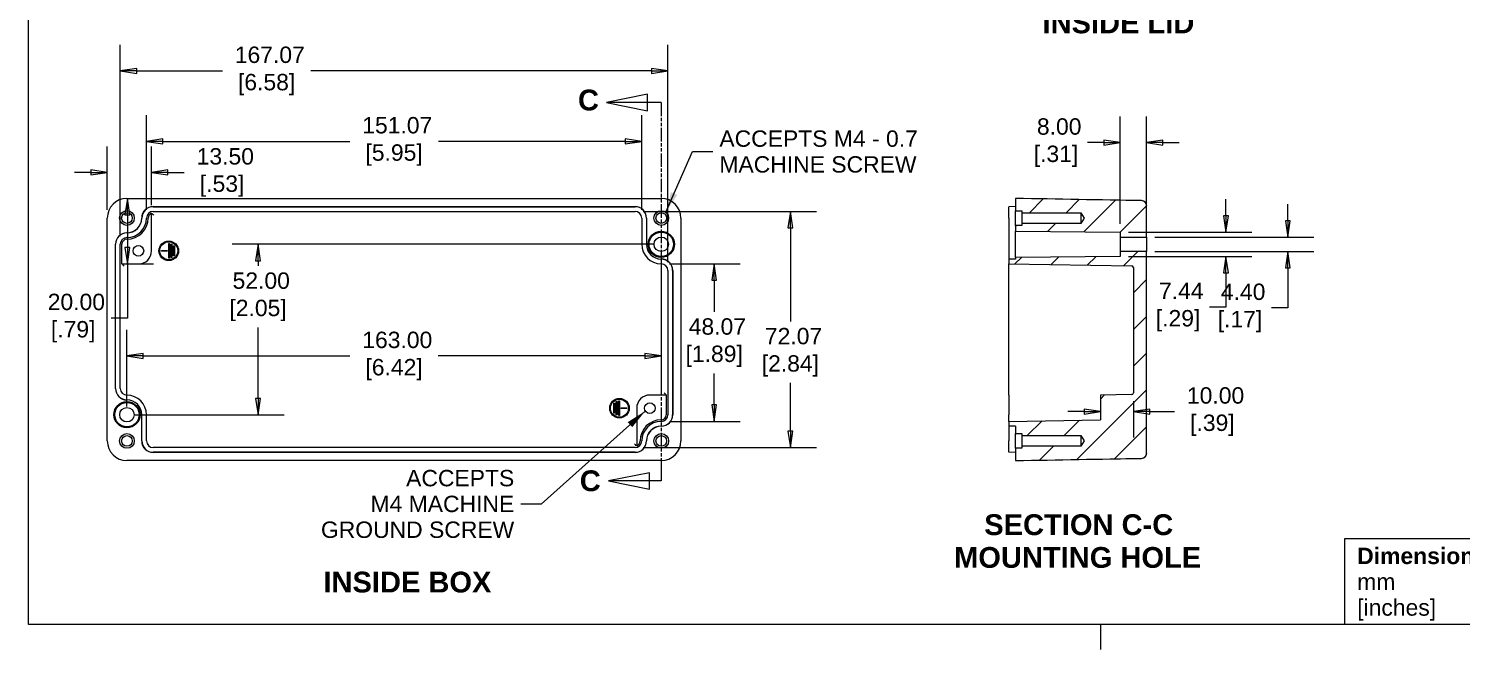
# Model space of a CAD drawing. Header units: millimetres. Extents: x 11 to 684, y 15 to 525.
# Drawn here: x 22.2 to 459.3, y 14.7 to 204.1 of the extents above; entities that cross this region are included whole.
import ezdxf

# ---------------------------------------------------------------- set-up
doc = ezdxf.new("R2010")
doc.units = ezdxf.units.MM
doc.header["$LTSCALE"] = 2.5
doc.linetypes.add('DOUBLE_DASH_CHAIN', pattern=[1.2403, 0.6614, -0.0827, 0.1654, -0.0827, 0.1654, -0.0827])
for name, color, linetype, lineweight in [('Dimension (ANSI)', 7, 'Continuous', 9), ('Hatch (ANSI)', 7, 'Continuous', 9), ('Section Line (ANSI)', 7, 'DOUBLE_DASH_CHAIN', 9), ('Sketch Geometry (ANSI)', 7, 'Continuous', 9), ('Symbol (ANSI)', 7, 'Continuous', 9), ('Visible (ANSI)', 7, 'Continuous', 9)]:
    doc.layers.add(name, color=color, linetype=linetype, lineweight=lineweight)
doc.styles.add('Label Text (ANSI)', font='arialbd.ttf')
doc.styles.add('Note Text (ANSI)', font='arial.ttf')
doc.styles.add('Text Style20', font='arial.ttf')
doc.dimstyles.new('Default - mm (ANSI)', dxfattribs={"dimscale": 2.5, "dimtxt": 2, "dimasz": 2, "dimexe": 3.175, "dimexo": 1, "dimgap": 0.8, "dimtad": 0, "dimtih": 1, "dimtoh": 1, "dimrnd": 1e-08, "dimzin": 4, "dimdsep": 46, "dimtxsty": 'Note Text (ANSI)', "dimblk": 'Filled-1', "dimcen": 0.09, "dimdle": 10, "dimclrd": 256, "dimclre": 256, "dimclrt": 256, "dimadec": 1, "dimazin": 0, "dimtfac": 1.524, "dimtofl": 0, "dimtmove": 0, "dimatfit": 3, "dimfxl": 0, "dimtolj": 1, "dimtzin": 0, "dimlwd": -1, "dimlwe": -1, "dimarcsym": 0})
doc.dimstyles.new('Default - mm (ANSI)$7', dxfattribs={"dimscale": 2.5, "dimtxt": 2, "dimasz": 2.5, "dimexe": 3.175, "dimexo": 1, "dimgap": 0.8, "dimtad": 0, "dimtih": 1, "dimtoh": 1, "dimrnd": 1e-08, "dimzin": 4, "dimdsep": 46, "dimtxsty": 'Note Text (ANSI)', "dimblk": 'Filled-1', "dimcen": 0.09, "dimdle": 10, "dimclrd": 256, "dimclre": 256, "dimclrt": 256, "dimadec": 1, "dimazin": 0, "dimtfac": 1.524, "dimtofl": 0, "dimtmove": 0, "dimatfit": 3, "dimfxl": 0, "dimtolj": 1, "dimtzin": 0, "dimlwd": -1, "dimlwe": -1, "dimarcsym": 0})

# ---------------------------------------------------------------- blocks, each defined once
blk = doc.blocks.new('Title Blocks HAMMOND')
at = {"layer": 'Sketch Geometry (ANSI)'}
for p, q in [((274.4, 31.5), (194.4, 31.5)), ((194.4, 31.5), (194.4, 5)), ((274.4, 5), (274.4, 31.5)), ((173.4, 5), (173.4, 15.5)), ((173.4, 15.5), (194.4, 15.5)), ((194.4, 15.5), (194.4, 5)), ((194.4, 5), (173.4, 5)), ((194.4, 5), (274.4, 5))]:
    blk.add_line(p, q, dxfattribs=at)
at = {"layer": 'Symbol (ANSI)', "insert": (267.22, 20.45), "char_height": 2, "attachment_point": 1, "style": 'Note Text (ANSI)'}
blk.add_mtext('\\fCalibri|b1|i0;\\H2.0000;®\\fCalibri|b1|i0;\\H21.7410;\\P', dxfattribs=at)
at = {"layer": 'Symbol (ANSI)', "insert": (174.9, 9.94), "char_height": 2, "width": 30.7233, "attachment_point": 4, "line_spacing_factor": 0.944221, "style": 'Note Text (ANSI)'}
blk.add_mtext('\\fArial|b1|i0;\\H2.0000;Dimensions:\\fArial|b0|i0;\\H2.0000;\\Pmm\\P[inches]', dxfattribs=at)
at = {"layer": 'Symbol (ANSI)', "insert": (226.6, 6.69), "char_height": 2, "width": 32.2927, "attachment_point": 4, "style": 'Note Text (ANSI)'}
blk.add_mtext('\\fArial|b1|i0;\\H2.0000;www.hammondmfg.com', dxfattribs=at)
at = {"layer": 'Symbol (ANSI)', "style": 'Text Style20'}
blk.add_attdef('<TITLE>_001', (226.48, 10.86), '', height=5, dxfattribs=at)
blk = doc.blocks.new('Borders Default Border')
at = {"layer": 'Sketch Geometry (ANSI)'}
blk.add_line((139.7, 8.89), (139.7, 5.87), dxfattribs=at)
at = {"layer": 'Sketch Geometry (ANSI)', "flags": 128}
blk.add_lwpolyline([(8.89, 8.89), (8.89, 207.01), (270.51, 207.01), (270.51, 8.89), (8.89, 8.89)], dxfattribs=at)
blk = doc.blocks.new('2dTransSection2')
at = {"layer": 'Section Line (ANSI)', "linetype": 'Continuous'}
for p, q in [((84.4, 73.61), (79.4, 72.61)), ((84.4, 71.61), (84.4, 73.61)), ((84.4, 72.61), (79.4, 72.61)), ((79.4, 72.61), (84.4, 71.61)), ((86.08, 72.61), (84.4, 72.61)), ((86.08, 72.61), (86.08, 71.19)), ((84.63, 27.42), (79.63, 26.42)), ((84.63, 26.42), (79.63, 26.42)), ((79.63, 26.42), (84.63, 25.42)), ((84.63, 25.42), (84.63, 27.42)), ((86.08, 26.42), (84.63, 26.42)), ((86.08, 27.84), (86.08, 26.42))]:
    blk.add_line(p, q, dxfattribs=at)
at = {"layer": 'Section Line (ANSI)', "linetype": 'DOUBLE_DASH_CHAIN'}
blk.add_line((86.08, 72.61), (86.08, 26.42), dxfattribs=at)
at = {"layer": 'Section Line (ANSI)', "linetype": 'Continuous', "flags": 128}
for points in [[(84.4, 73.61), (79.4, 72.61), (84.4, 71.61), (84.4, 73.61)], [(84.63, 27.42), (79.63, 26.42), (84.63, 25.42), (84.63, 27.42)]]:
    blk.add_lwpolyline(points, dxfattribs=at)
at = {"layer": 'Section Line (ANSI)'}
for points in [[(84.4, 73.61), (79.4, 72.61), (84.4, 71.61), (84.4, 73.61)], [(84.63, 27.42), (79.63, 26.42), (84.63, 25.42), (84.63, 27.42)]]:
    blk.add_solid(points, dxfattribs=at)
at = {"layer": 'Section Line (ANSI)', "char_height": 2.54, "attachment_point": 7, "line_spacing_factor": 0.25, "style": 'Label Text (ANSI)'}
for insert in [(75.92, 71.61), (76.14, 25.14)]:
    blk.add_mtext('C', dxfattribs=dict(at, insert=insert))
blk = doc.blocks.new('Filled-1')
at = {"color": 0}
for p, q in [((0, 0), (-1, 0.15)), ((-1, 0.15), (-1, -0.15)), ((-1, 0), (0, 0)), ((-1, -0.15), (0, 0))]:
    blk.add_line(p, q, dxfattribs=at)
at = {"color": 0, "flags": 128}
blk.add_lwpolyline([(-1, -0.15), (0, 0), (-1, 0.15), (-1, -0.15)], dxfattribs=at)
at = {"color": 0}
blk.add_solid([(-1, -0.15), (0, 0), (-1, 0.15), (-1, -0.15)], dxfattribs=at)
blk = doc.blocks.new('*D25')
at = {"layer": 'Defpoints', "color": 0, "transparency": 16777216}
for p in [(355.24, 141.99), (355.24, 134.55), (387.48, 134.55)]:
    blk.add_point(p, dxfattribs=at)
at = {"layer": 'Dimension (ANSI)', "transparency": 16777216}
for p, q in [((387.48, 146.99), (387.48, 151.99)), ((357.74, 141.99), (395.42, 141.99)), ((357.74, 134.55), (395.42, 134.55)), ((387.48, 129.55), (387.48, 119.13)), ((387.48, 119.13), (382.48, 119.13))]:
    blk.add_line(p, q, dxfattribs=at)
at = {"layer": 'Dimension (ANSI)', "transparency": 16777216, "xscale": 5, "yscale": 5, "zscale": 5}
for p, rotation in [((387.48, 141.99), 270), ((387.48, 134.55), 90)]:
    blk.add_blockref('Filled-1', p, dxfattribs=dict(at, rotation=rotation))
at = {"layer": 'Dimension (ANSI)', "transparency": 16777216, "insert": (372.88, 119.13), "char_height": 5, "attachment_point": 5, "style": 'Note Text (ANSI)'}
blk.add_mtext('\\A1; 7.44\\P[.29]', dxfattribs=at)
blk = doc.blocks.new('*D26')
at = {"layer": 'Defpoints', "color": 0, "transparency": 16777216}
for p in [(363.24, 140.47), (363.24, 136.07), (406.36, 136.07)]:
    blk.add_point(p, dxfattribs=at)
at = {"layer": 'Dimension (ANSI)', "transparency": 16777216}
for p, q in [((406.36, 145.47), (406.36, 150.47)), ((365.74, 140.47), (414.3, 140.47)), ((365.74, 136.07), (414.3, 136.07)), ((406.36, 131.07), (406.36, 118.86)), ((406.36, 118.86), (401.36, 118.86))]:
    blk.add_line(p, q, dxfattribs=at)
at = {"layer": 'Dimension (ANSI)', "transparency": 16777216, "xscale": 5, "yscale": 5, "zscale": 5}
for p, rotation in [((406.36, 140.47), 270), ((406.36, 136.07), 90)]:
    blk.add_blockref('Filled-1', p, dxfattribs=dict(at, rotation=rotation))
at = {"layer": 'Dimension (ANSI)', "transparency": 16777216, "insert": (391.76, 118.86), "char_height": 5, "attachment_point": 5, "style": 'Note Text (ANSI)'}
blk.add_mtext('\\A1; 4.40\\P[.17]', dxfattribs=at)
blk = doc.blocks.new('*D27')
at = {"layer": 'Defpoints', "color": 0, "transparency": 16777216}
for p in [(355.24, 169.29), (355.24, 141.99), (363.24, 140.47)]:
    blk.add_point(p, dxfattribs=at)
at = {"layer": 'Dimension (ANSI)', "transparency": 16777216}
for p, q in [((355.24, 144.49), (355.24, 177.22)), ((363.24, 142.97), (363.24, 177.22)), ((350.24, 169.29), (345.24, 169.29)), ((368.24, 169.29), (373.24, 169.29))]:
    blk.add_line(p, q, dxfattribs=at)
at = {"layer": 'Dimension (ANSI)', "transparency": 16777216, "xscale": 5, "yscale": 5, "zscale": 5}
blk.add_blockref('Filled-1', (355.24, 169.29), dxfattribs=at)
at = {"layer": 'Dimension (ANSI)', "transparency": 16777216, "xscale": 5, "yscale": 5, "zscale": 5, "rotation": 180}
blk.add_blockref('Filled-1', (363.24, 169.29), dxfattribs=at)
at = {"layer": 'Dimension (ANSI)', "transparency": 16777216, "insert": (335.64, 169.29), "char_height": 5, "attachment_point": 5, "style": 'Note Text (ANSI)'}
blk.add_mtext('\\A1; 8.00\\P[.31]', dxfattribs=at)
blk = doc.blocks.new('*D28')
at = {"layer": 'Defpoints', "color": 0, "transparency": 16777216}
for p in [(217.25, 191.17), (50.18, 138.27), (217.25, 130.27)]:
    blk.add_point(p, dxfattribs=at)
at = {"layer": 'Dimension (ANSI)', "transparency": 16777216}
for p, q in [((50.18, 140.77), (50.18, 199.1)), ((217.25, 132.77), (217.25, 199.1)), ((55.18, 191.17), (81.32, 191.17)), ((212.25, 191.17), (108.31, 191.17))]:
    blk.add_line(p, q, dxfattribs=at)
at = {"layer": 'Dimension (ANSI)', "transparency": 16777216, "xscale": 5, "yscale": 5, "zscale": 5, "rotation": 180}
blk.add_blockref('Filled-1', (50.18, 191.17), dxfattribs=at)
at = {"layer": 'Dimension (ANSI)', "transparency": 16777216, "xscale": 5, "yscale": 5, "zscale": 5}
blk.add_blockref('Filled-1', (217.25, 191.17), dxfattribs=at)
at = {"layer": 'Dimension (ANSI)', "transparency": 16777216, "insert": (94.82, 191.17), "char_height": 5, "attachment_point": 5, "style": 'Note Text (ANSI)'}
blk.add_mtext('\\A1; 167.07\\P[6.58]', dxfattribs=at)
blk = doc.blocks.new('*D29')
at = {"layer": 'Defpoints', "color": 0, "transparency": 16777216}
for p in [(209.25, 169.68), (58.18, 146.27), (209.25, 146.27)]:
    blk.add_point(p, dxfattribs=at)
at = {"layer": 'Dimension (ANSI)', "transparency": 16777216}
for p, q in [((58.18, 148.77), (58.18, 177.62)), ((209.25, 148.77), (209.25, 177.62)), ((63.18, 169.68), (120.22, 169.68)), ((204.25, 169.68), (147.21, 169.68))]:
    blk.add_line(p, q, dxfattribs=at)
at = {"layer": 'Dimension (ANSI)', "transparency": 16777216, "xscale": 5, "yscale": 5, "zscale": 5, "rotation": 180}
blk.add_blockref('Filled-1', (58.18, 169.68), dxfattribs=at)
at = {"layer": 'Dimension (ANSI)', "transparency": 16777216, "xscale": 5, "yscale": 5, "zscale": 5}
blk.add_blockref('Filled-1', (209.25, 169.68), dxfattribs=at)
at = {"layer": 'Dimension (ANSI)', "transparency": 16777216, "insert": (133.71, 169.68), "char_height": 5, "attachment_point": 5, "style": 'Note Text (ANSI)'}
blk.add_mtext('\\A1; 151.07\\P[5.95]', dxfattribs=at)
blk = doc.blocks.new('*D30')
at = {"layer": 'Defpoints', "color": 0, "transparency": 16777216}
for p in [(207.21, 148.31), (207.21, 76.24), (254.6, 76.24)]:
    blk.add_point(p, dxfattribs=at)
at = {"layer": 'Dimension (ANSI)', "transparency": 16777216}
for p, q in [((209.71, 148.31), (262.54, 148.31)), ((254.6, 143.31), (254.6, 114.72)), ((254.6, 81.24), (254.6, 95.96)), ((209.71, 76.24), (262.54, 76.24))]:
    blk.add_line(p, q, dxfattribs=at)
at = {"layer": 'Dimension (ANSI)', "transparency": 16777216, "xscale": 5, "yscale": 5, "zscale": 5}
for p, rotation in [((254.6, 148.31), 90), ((254.6, 76.24), 270)]:
    blk.add_blockref('Filled-1', p, dxfattribs=dict(at, rotation=rotation))
at = {"layer": 'Dimension (ANSI)', "transparency": 16777216, "insert": (254.6, 105.34), "char_height": 5, "attachment_point": 5, "style": 'Note Text (ANSI)'}
blk.add_mtext('\\A1; 72.07\\P[2.84]', dxfattribs=at)
blk = doc.blocks.new('*D31')
at = {"layer": 'Defpoints', "color": 0, "transparency": 16777216}
for p in [(215.21, 132.31), (215.21, 84.24), (231.36, 84.24)]:
    blk.add_point(p, dxfattribs=at)
at = {"layer": 'Dimension (ANSI)', "transparency": 16777216}
for p, q in [((217.71, 132.31), (239.3, 132.31)), ((231.36, 127.31), (231.36, 117.66)), ((231.36, 89.24), (231.36, 98.89)), ((217.71, 84.24), (239.3, 84.24))]:
    blk.add_line(p, q, dxfattribs=at)
at = {"layer": 'Dimension (ANSI)', "transparency": 16777216, "xscale": 5, "yscale": 5, "zscale": 5}
for p, rotation in [((231.36, 132.31), 90), ((231.36, 84.24), 270)]:
    blk.add_blockref('Filled-1', p, dxfattribs=dict(at, rotation=rotation))
at = {"layer": 'Dimension (ANSI)', "transparency": 16777216, "insert": (231.36, 108.27), "char_height": 5, "attachment_point": 5, "style": 'Note Text (ANSI)'}
blk.add_mtext('\\A1; 48.07\\P[1.89]', dxfattribs=at)
blk = doc.blocks.new('*D32')
at = {"layer": 'Defpoints', "color": 0, "transparency": 16777216}
for p in [(215.21, 138.27), (52.21, 104.19), (52.21, 86.27)]:
    blk.add_point(p, dxfattribs=at)
at = {"layer": 'Dimension (ANSI)', "transparency": 16777216}
for p, q in [((215.21, 135.77), (215.21, 96.25)), ((52.21, 88.77), (52.21, 112.13)), ((57.21, 104.19), (120.23, 104.19)), ((210.21, 104.19), (147.2, 104.19))]:
    blk.add_line(p, q, dxfattribs=at)
at = {"layer": 'Dimension (ANSI)', "transparency": 16777216, "xscale": 5, "yscale": 5, "zscale": 5, "rotation": 180}
blk.add_blockref('Filled-1', (52.21, 104.19), dxfattribs=at)
at = {"layer": 'Dimension (ANSI)', "transparency": 16777216, "xscale": 5, "yscale": 5, "zscale": 5}
blk.add_blockref('Filled-1', (215.21, 104.19), dxfattribs=at)
at = {"layer": 'Dimension (ANSI)', "transparency": 16777216, "insert": (133.71, 104.19), "char_height": 5, "attachment_point": 5, "style": 'Note Text (ANSI)'}
blk.add_mtext('\\A1; 163.00\\P[6.42]', dxfattribs=at)
blk = doc.blocks.new('*D33')
at = {"layer": 'Defpoints', "color": 0, "transparency": 16777216}
for p in [(92.21, 138.27), (215.21, 138.27), (52.21, 86.27)]:
    blk.add_point(p, dxfattribs=at)
at = {"layer": 'Dimension (ANSI)', "transparency": 16777216}
for p, q in [((212.71, 138.27), (84.27, 138.27)), ((92.21, 133.27), (92.21, 131.65)), ((92.21, 91.27), (92.21, 112.89)), ((54.71, 86.27), (100.15, 86.27))]:
    blk.add_line(p, q, dxfattribs=at)
at = {"layer": 'Dimension (ANSI)', "transparency": 16777216, "xscale": 5, "yscale": 5, "zscale": 5}
for p, rotation in [((92.21, 138.27), 90), ((92.21, 86.27), 270)]:
    blk.add_blockref('Filled-1', p, dxfattribs=dict(at, rotation=rotation))
at = {"layer": 'Dimension (ANSI)', "transparency": 16777216, "insert": (92.21, 122.27), "char_height": 5, "attachment_point": 5, "style": 'Note Text (ANSI)'}
blk.add_mtext('\\A1; 52.00\\P[2.05]', dxfattribs=at)
blk = doc.blocks.new('*D38')
at = {"layer": 'Defpoints', "color": 0, "transparency": 16777216}
for p in [(52.21, 152.27), (52.35, 152.27), (50.67, 132.27)]:
    blk.add_point(p, dxfattribs=at)
at = {"layer": 'Dimension (ANSI)', "transparency": 16777216}
for p, q in [((54.71, 152.27), (60.29, 152.27)), ((52.35, 147.27), (52.35, 137.27)), ((52.35, 132.27), (52.35, 115.77)), ((53.17, 132.27), (60.29, 132.27)), ((52.35, 115.77), (47.35, 115.77))]:
    blk.add_line(p, q, dxfattribs=at)
at = {"layer": 'Dimension (ANSI)', "transparency": 16777216, "xscale": 5, "yscale": 5, "zscale": 5}
for p, rotation in [((52.35, 152.27), 90), ((52.35, 132.27), 270)]:
    blk.add_blockref('Filled-1', p, dxfattribs=dict(at, rotation=rotation))
at = {"layer": 'Dimension (ANSI)', "transparency": 16777216, "insert": (35.81, 115.77), "char_height": 5, "attachment_point": 5, "style": 'Note Text (ANSI)'}
blk.add_mtext('\\A1; 20.00\\P[.79]', dxfattribs=at)
blk = doc.blocks.new('*D39')
at = {"layer": 'Defpoints', "color": 0, "transparency": 16777216}
for p in [(59.71, 160.19), (46.21, 146.27), (59.71, 147.74)]:
    blk.add_point(p, dxfattribs=at)
at = {"layer": 'Dimension (ANSI)', "transparency": 16777216}
for p, q in [((46.21, 148.77), (46.21, 168.13)), ((59.71, 150.24), (59.71, 168.13)), ((41.21, 160.19), (36.21, 160.19)), ((64.71, 160.19), (69.71, 160.19))]:
    blk.add_line(p, q, dxfattribs=at)
at = {"layer": 'Dimension (ANSI)', "transparency": 16777216, "xscale": 5, "yscale": 5, "zscale": 5}
blk.add_blockref('Filled-1', (46.21, 160.19), dxfattribs=at)
at = {"layer": 'Dimension (ANSI)', "transparency": 16777216, "xscale": 5, "yscale": 5, "zscale": 5, "rotation": 180}
blk.add_blockref('Filled-1', (59.71, 160.19), dxfattribs=at)
at = {"layer": 'Dimension (ANSI)', "transparency": 16777216, "insert": (81.25, 160.19), "char_height": 5, "attachment_point": 5, "style": 'Note Text (ANSI)'}
blk.add_mtext('\\A1; 13.50\\P[.53]', dxfattribs=at)
blk = doc.blocks.new('*D40')
at = {"layer": 'Defpoints', "color": 0, "transparency": 16777216}
for p in [(359.24, 92.94), (349.24, 87.23), (349.24, 87.23)]:
    blk.add_point(p, dxfattribs=at)
at = {"layer": 'Dimension (ANSI)', "transparency": 16777216}
for p, q in [((359.24, 90.44), (359.24, 79.29)), ((344.24, 87.23), (339.24, 87.23)), ((364.24, 87.23), (371.81, 87.23))]:
    blk.add_line(p, q, dxfattribs=at)
at = {"layer": 'Dimension (ANSI)', "transparency": 16777216, "xscale": 5, "yscale": 5, "zscale": 5}
blk.add_blockref('Filled-1', (349.24, 87.23), dxfattribs=at)
at = {"layer": 'Dimension (ANSI)', "transparency": 16777216, "xscale": 5, "yscale": 5, "zscale": 5, "rotation": 180}
blk.add_blockref('Filled-1', (359.24, 87.23), dxfattribs=at)
at = {"layer": 'Dimension (ANSI)', "transparency": 16777216, "insert": (383.35, 87.23), "char_height": 5, "attachment_point": 5, "style": 'Note Text (ANSI)'}
blk.add_mtext('\\A1; 10.00\\P[.39]', dxfattribs=at)

msp = doc.modelspace()

# ---------------------------------------------------------------- hatches: boundary and pattern name
at = {"layer": 'Hatch (ANSI)'}
h = msp.add_hatch(dxfattribs=at)
h.set_pattern_fill('ANSI31', color=256, scale=63.5, style=0)
h.set_pattern_definition([(45, (0, 0), (-5.61266, 5.61266), [])])
edge = h.paths.add_edge_path()
edge.add_spline(control_points=[(361.772, 72.984), (361.961, 72.988), (362.148, 73.028), (362.503, 73.177), (362.666, 73.288), (362.943, 73.567), (363.053, 73.733), (363.204, 74.1), (363.243, 74.297), (363.243, 74.497)], knot_values=[-0.2345779, -0.2345779, -0.2345779, -0.2345779, -0.17777, -0.17777, -0.119087, -0.119087, -0.0598585, -0.0598585, 0, 0, 0, 0], degree=3, periodic=0)
edge.add_line((363.243, 74.497), (363.243, 136.074))
edge.add_line((363.243, 136.074), (355.243, 136.074))
edge.add_line((355.243, 136.074), (355.243, 134.553))
edge.add_line((355.243, 134.553), (323.243, 134.274))
edge.add_line((323.243, 134.274), (323.243, 133.774))
edge.add_line((323.243, 133.774), (321.243, 133.739))
edge.add_line((321.243, 133.739), (321.243, 132.309))
edge.add_line((321.243, 132.309), (358.752, 131.654))
edge.add_ellipse((358.743, 131.154), major_axis=(0.009, 0.5), ratio=1, start_angle=271, end_angle=360, ccw=False)
edge.add_line((359.243, 131.154), (359.243, 92.94))
edge.add_ellipse((358.743, 92.94), major_axis=(0.5, 0), ratio=1, start_angle=271, end_angle=360, ccw=False)
edge.add_line((358.752, 92.44), (349.243, 92.274))
edge.add_line((349.243, 92.274), (349.243, 84.728))
edge.add_line((349.243, 84.728), (321.243, 84.239))
edge.add_line((321.243, 84.239), (321.243, 82.809))
edge.add_line((321.243, 82.809), (323.243, 82.774))
edge.add_line((323.243, 82.774), (323.243, 80.524))
edge.add_line((323.243, 80.524), (325.243, 80.524))
edge.add_line((325.243, 80.524), (325.243, 79.895))
edge.add_line((325.243, 79.895), (343.243, 79.895))
edge.add_line((343.243, 79.895), (344.217, 78.274))
edge.add_line((344.217, 78.274), (343.243, 76.653))
edge.add_line((343.243, 76.653), (325.243, 76.653))
edge.add_line((325.243, 76.653), (325.243, 76.024))
edge.add_line((325.243, 76.024), (323.243, 76.024))
edge.add_line((323.243, 76.024), (323.243, 72.274))
edge.add_line((323.243, 72.274), (323.295, 72.275))
edge.add_ellipse((323.191, 78.274), major_axis=(343.792, 6.001), ratio=0.0174497, start_angle=270, end_angle=276.42601)
edge = h.paths.add_edge_path()
edge.add_spline(control_points=[(363.243, 150.051), (363.243, 150.248), (363.205, 150.443), (363.058, 150.807), (362.95, 150.973), (362.676, 151.252), (362.515, 151.364), (362.158, 151.518), (361.966, 151.56), (361.772, 151.564)], knot_values=[-0.2344611, -0.2344611, -0.2344611, -0.2344611, -0.175514, -0.175514, -0.1166879, -0.1166879, -0.0582565, -0.0582565, 0, 0, 0, 0], degree=3, periodic=0)
edge.add_ellipse((323.191, 146.274), major_axis=(343.792, -6.001), ratio=0.0174497, start_angle=83.57399, end_angle=90)
edge.add_line((323.295, 152.273), (323.243, 152.274))
edge.add_line((323.243, 152.274), (323.243, 148.524))
edge.add_line((323.243, 148.524), (325.243, 148.524))
edge.add_line((325.243, 148.524), (325.243, 147.895))
edge.add_line((325.243, 147.895), (343.243, 147.895))
edge.add_line((343.243, 147.895), (344.217, 146.274))
edge.add_line((344.217, 146.274), (343.243, 144.653))
edge.add_line((343.243, 144.653), (325.243, 144.653))
edge.add_line((325.243, 144.653), (325.243, 144.024))
edge.add_line((325.243, 144.024), (323.243, 144.024))
edge.add_line((323.243, 144.024), (323.243, 142.274))
edge.add_line((323.243, 142.274), (355.243, 141.995))
edge.add_line((355.243, 141.995), (355.243, 140.474))
edge.add_line((355.243, 140.474), (363.243, 140.474))
edge.add_line((363.243, 140.474), (363.243, 150.051))

# ---------------------------------------------------------------- linework, layer by layer
at = {"layer": 'Visible (ANSI)'}
for p, q in [((52.211, 152.274), (215.213, 152.274)), ((60.212, 149.774), (207.212, 149.774)), ((60.212, 149.739), (207.212, 149.739)), ((323.243, 149.774), (321.243, 149.739)), ((321.243, 146.274), (321.243, 149.739)), ((323.295, 152.273), (323.243, 152.274)), ((323.243, 152.274), (323.243, 148.524)), ((361.769, 151.602), (323.295, 152.273)), ((363.243, 150.102), (363.243, 150.051)), ((363.243, 140.474), (363.243, 150.051)), ((46.212, 78.273), (46.212, 146.275)), ((59.712, 136.274), (59.712, 147.737)), ((60.212, 148.309), (207.212, 148.309)), ((60.212, 147.32), (60.378, 147.154)), ((209.247, 146.274), (209.247, 138.274)), ((210.677, 146.274), (210.677, 138.274)), ((210.712, 146.274), (210.712, 138.274)), ((221.212, 146.275), (221.212, 78.273)), ((321.243, 146.274), (321.243, 138.274)), ((323.243, 148.524), (325.243, 148.524)), ((323.243, 144.024), (323.243, 148.524)), ((325.243, 148.524), (325.243, 147.895)), ((325.243, 147.895), (343.243, 147.895)), ((325.243, 147.895), (325.243, 144.653)), ((343.243, 144.653), (325.243, 144.653)), ((325.243, 144.653), (325.243, 144.024)), ((343.243, 147.895), (344.217, 146.274)), ((343.243, 147.895), (343.243, 144.653)), ((344.217, 146.274), (343.243, 144.653)), ((325.243, 144.024), (323.243, 144.024)), ((323.243, 144.024), (323.243, 142.274)), ((323.243, 142.274), (355.243, 141.995)), ((323.243, 134.274), (323.243, 142.274)), ((355.243, 141.995), (355.243, 140.474)), ((355.243, 140.474), (363.243, 140.474)), ((355.243, 140.474), (355.243, 136.074)), ((363.243, 140.474), (363.243, 136.074)), ((48.712, 94.274), (48.712, 138.274)), ((48.747, 94.274), (48.747, 138.274)), ((50.177, 94.274), (50.177, 138.274)), ((50.665, 132.274), (50.665, 138.274)), ((62.713, 136.163), (62.713, 136.399)), ((62.713, 136.399), (64.463, 136.399)), ((64.463, 136.163), (62.713, 136.163)), ((64.463, 136.399), (64.463, 136.163)), ((64.963, 134.031), (64.963, 138.531)), ((64.963, 138.531), (65.199, 138.531)), ((65.199, 138.531), (65.199, 134.031)), ((65.699, 134.281), (65.699, 138.281)), ((65.699, 138.281), (65.935, 138.281)), ((65.935, 138.281), (65.935, 134.281)), ((66.435, 134.781), (66.435, 137.781)), ((66.435, 137.781), (66.67, 137.781)), ((66.67, 137.781), (66.67, 134.781)), ((321.243, 138.274), (321.243, 133.739)), ((363.243, 136.074), (355.243, 136.074)), ((355.243, 136.074), (355.243, 134.553)), ((363.243, 74.497), (363.243, 136.074)), ((50.831, 132.108), (50.665, 132.274)), ((50.665, 132.274), (55.712, 132.274)), ((51.331, 131.608), (50.831, 132.108)), ((65.199, 134.031), (64.963, 134.031)), ((65.935, 134.281), (65.699, 134.281)), ((66.67, 134.781), (66.435, 134.781)), ((323.243, 133.774), (321.243, 133.739)), ((321.243, 133.739), (321.243, 132.309)), ((321.243, 132.309), (358.752, 131.654)), ((321.243, 94.274), (321.243, 132.309)), ((355.243, 134.553), (323.243, 134.274)), ((323.243, 134.274), (323.243, 133.774)), ((359.243, 131.154), (359.243, 92.94)), ((217.247, 130.274), (217.247, 86.274)), ((218.677, 130.274), (218.677, 86.274)), ((218.712, 130.274), (218.712, 86.274)), ((216.758, 92.274), (211.712, 92.274)), ((216.092, 92.94), (216.592, 92.44)), ((216.592, 92.44), (216.758, 92.274)), ((216.758, 92.274), (216.758, 86.274)), ((321.243, 92.239), (321.243, 94.274)), ((321.243, 92.239), (321.243, 86.274)), ((358.752, 92.44), (349.243, 92.274)), ((349.243, 92.274), (349.243, 84.728)), ((200.753, 89.767), (200.989, 89.767)), ((200.753, 86.767), (200.753, 89.767)), ((200.989, 89.767), (200.989, 86.767)), ((201.489, 86.267), (201.489, 90.267)), ((201.489, 90.267), (201.724, 90.267)), ((201.724, 90.267), (201.724, 86.267)), ((202.224, 86.017), (202.224, 90.517)), ((202.224, 90.517), (202.46, 90.517)), ((202.46, 90.517), (202.46, 86.017)), ((202.96, 88.385), (204.71, 88.385)), ((202.96, 88.15), (202.96, 88.385)), ((204.71, 88.15), (202.96, 88.15)), ((204.71, 88.385), (204.71, 88.15)), ((207.712, 88.274), (207.712, 76.811)), ((56.712, 78.274), (56.712, 86.274)), ((56.747, 78.274), (56.747, 86.274)), ((58.177, 78.274), (58.177, 86.274)), ((200.989, 86.767), (200.753, 86.767)), ((201.724, 86.267), (201.489, 86.267)), ((202.46, 86.017), (202.224, 86.017)), ((321.243, 84.239), (321.243, 86.274)), ((321.243, 84.239), (349.243, 84.728)), ((321.243, 84.239), (321.243, 82.809)), ((323.243, 82.774), (321.243, 82.809)), ((321.243, 82.809), (321.243, 78.274)), ((323.243, 82.774), (323.243, 80.524)), ((323.243, 80.524), (325.243, 80.524)), ((323.243, 76.024), (323.243, 80.524)), ((325.243, 80.524), (325.243, 79.895)), ((325.243, 79.895), (343.243, 79.895)), ((325.243, 79.895), (325.243, 76.653)), ((343.243, 79.895), (344.217, 78.274)), ((343.243, 79.895), (343.243, 76.653)), ((207.212, 76.239), (60.212, 76.239)), ((207.212, 74.809), (60.212, 74.809)), ((207.212, 74.774), (60.212, 74.774)), ((207.046, 77.394), (207.51, 76.93)), ((321.243, 74.809), (321.243, 78.274)), ((323.243, 74.774), (321.243, 74.809)), ((325.243, 76.024), (323.243, 76.024)), ((323.243, 76.024), (323.243, 72.274)), ((343.243, 76.653), (325.243, 76.653)), ((325.243, 76.653), (325.243, 76.024)), ((344.217, 78.274), (343.243, 76.653)), ((363.243, 74.497), (363.243, 74.446)), ((215.213, 72.274), (52.211, 72.274)), ((323.243, 72.274), (323.295, 72.275)), ((323.295, 72.275), (361.769, 72.947))]:
    msp.add_line(p, q, dxfattribs=at)
for centre, radius in [((52.212, 146.274), 2.25), ((52.212, 146.274), 1.621), ((215.212, 146.274), 2.25), ((215.212, 146.274), 1.621), ((215.212, 138.274), 4), ((215.212, 138.274), 3.721), ((215.212, 138.274), 2.2), ((55.712, 136.274), 1.621), ((64.963, 136.281), 2.986), ((64.963, 136.281), 2.75), ((52.212, 86.274), 4), ((52.212, 86.274), 3.721), ((52.212, 86.274), 2.2), ((202.46, 88.267), 2.986), ((202.46, 88.267), 2.75), ((211.712, 88.274), 1.621), ((52.212, 78.274), 2.25), ((52.212, 78.274), 1.621), ((215.212, 78.274), 2.25), ((215.212, 78.274), 1.621)]:
    msp.add_circle(centre, radius, dxfattribs=at)
for centre, radius, start, end in [((60.212, 146.274), 3.5, 90, 180), ((60.212, 146.274), 3.465, 90, 180), ((207.212, 146.274), 3.5, 0, 90), ((207.212, 146.274), 3.465, 0, 90), ((361.743, 150.102), 1.5, 0, 89), ((52.212, 146.274), 5.965, 270, 0), ((52.212, 146.274), 4.535, 270, 0), ((52.212, 146.274), 4.5, 270, 0), ((52.212, 146.274), 6.454, 270, 0), ((60.212, 146.274), 2.035, 90, 180), ((60.212, 146.274), 1.546, 108.86746, 180), ((207.212, 146.274), 2.035, 0, 90), ((52.212, 138.274), 3.5, 90, 180), ((52.212, 138.274), 3.465, 90, 180), ((52.212, 138.274), 2.035, 90, 180), ((52.212, 138.274), 1.546, 90, 180), ((55.712, 136.274), 4, 270, 0), ((215.212, 138.274), 5.965, 180, 270), ((215.212, 138.274), 4.535, 180, 270), ((215.212, 138.274), 4.5, 180, 270), ((215.212, 130.274), 3.5, 0, 90), ((215.212, 130.274), 3.465, 0, 90), ((215.212, 130.274), 2.035, 0, 90), ((358.743, 131.154), 0.5, 0, 89), ((52.212, 94.274), 3.5, 180, 270), ((52.212, 94.274), 3.465, 180, 270), ((52.212, 94.274), 2.035, 180, 270), ((52.212, 86.274), 5.965, 0, 90), ((211.712, 88.274), 4, 90, 180), ((358.743, 92.94), 0.5, 271, 0), ((52.212, 86.274), 4.535, 0, 90), ((52.212, 86.274), 4.5, 0, 90), ((215.212, 78.274), 6.454, 90, 180), ((215.212, 78.274), 5.965, 90, 180), ((215.212, 86.274), 2.035, 270, 0), ((215.212, 86.274), 3.465, 270, 0), ((215.212, 86.274), 3.5, 270, 0), ((215.212, 86.274), 1.546, 270, 0), ((215.212, 78.274), 4.535, 90, 180), ((215.212, 78.274), 4.5, 90, 180), ((60.212, 78.274), 3.5, 180, 270), ((60.212, 78.274), 3.465, 180, 270), ((60.212, 78.274), 2.035, 180, 270), ((207.212, 78.274), 2.035, 270, 0), ((207.212, 78.274), 3.465, 270, 0), ((207.212, 78.274), 3.5, 270, 0), ((207.212, 78.274), 1.546, 288.86746, 0), ((361.743, 74.446), 1.5, 271, 0)]:
    msp.add_arc(centre, radius, start, end, dxfattribs=at)
for centre, major_axis, ratio, start_param, end_param in [((52.213, 146.273), (-4.244, 4.244), 0.9996955, 5.4979394, 7.0684312), ((215.211, 146.273), (4.244, 4.244), 0.9996955, 5.4979394, 7.0684312), ((323.191, 146.274), (343.792, -6.001), 0.0174497, 1.4586412, 1.5707963), ((52.213, 78.275), (-4.244, -4.244), 0.9996955, 5.4979394, 7.0684312), ((215.211, 78.275), (4.244, -4.244), 0.9996955, 5.4979394, 7.0684312), ((323.191, 78.274), (343.792, 6.001), 0.0174497, 4.712389, 4.8245441)]:
    msp.add_ellipse(centre, major_axis=major_axis, ratio=ratio, start_param=start_param, end_param=end_param, dxfattribs=at)
for points, knots in [([(363.243, 150.051), (363.243, 150.248), (363.205, 150.443), (363.058, 150.807), (362.95, 150.973), (362.676, 151.252), (362.515, 151.364), (362.158, 151.518), (361.966, 151.56), (361.772, 151.564)], [-0.23446114, -0.23446114, -0.23446114, -0.23446114, -0.17551403, -0.17551403, -0.11668791, -0.11668791, -0.05825645, -0.05825645, 0, 0, 0, 0]), ([(59.878, 147.613), (59.878, 147.613), (59.879, 147.612), (59.885, 147.607), (59.89, 147.604), (59.909, 147.589), (59.928, 147.574), (59.983, 147.528), (60.022, 147.496), (60.111, 147.417), (60.162, 147.37), (60.212, 147.32)], [-0.069556622, -0.069556622, -0.069556622, -0.069556622, -0.063646234, -0.063646234, -0.056734996, -0.056734996, -0.041747365, -0.041747365, -0.021922898, -0.021922898, 0, 0, 0, 0]), ([(361.772, 72.984), (361.961, 72.988), (362.148, 73.028), (362.503, 73.177), (362.666, 73.288), (362.943, 73.567), (363.053, 73.733), (363.204, 74.1), (363.243, 74.297), (363.243, 74.497)], [-0.23457791, -0.23457791, -0.23457791, -0.23457791, -0.17777001, -0.17777001, -0.11908705, -0.11908705, -0.05985851, -0.05985851, 0, 0, 0, 0])]:
    msp.add_open_spline(points, degree=3, knots=knots, dxfattribs=at)
for points, degree in [([(59.712, 147.737), (59.798, 147.675), (59.878, 147.613)], 2), ([(207.51, 76.93), (207.41, 76.906), (207.309, 76.895), (207.212, 76.894)], 3), ([(207.546, 76.935), (207.545, 76.936), (207.533, 76.934), (207.51, 76.93)], 3), ([(207.712, 76.811), (207.625, 76.873), (207.546, 76.935)], 2)]:
    msp.add_open_spline(points, degree=degree, dxfattribs=at)

# ---------------------------------------------------------------- block references
at = {"xscale": 2.5, "yscale": 2.5, "zscale": 2.5}
msp.add_blockref('Borders Default Border', (0, 0), dxfattribs=at)
msp.add_blockref('Title Blocks HAMMOND', (-9.725, 9.725), dxfattribs=at).add_auto_attribs({'<TITLE>_001': '1590Z130'})
at = {"layer": 'Section Line (ANSI)', "xscale": 2.5, "yscale": 2.5, "zscale": 2.5}
msp.add_blockref('2dTransSection2', (0, 0), dxfattribs=at)

# ---------------------------------------------------------------- texts
at = {"layer": 'Symbol (ANSI)', "char_height": 6.35, "attachment_point": 7, "line_spacing_factor": 0.25, "style": 'Label Text (ANSI)'}
for s, insert in [('INSIDE LID', (331.517, 202.561)), ('SECTION C-C', (313.75, 49.456)), ('MOUNTING HOLE', (304.543, 39.468)), ('INSIDE BOX', (112.143, 31.947))]:
    msp.add_mtext(s, dxfattribs=dict(at, insert=insert))
at = {"layer": 'Symbol (ANSI)', "char_height": 5, "line_spacing_factor": 0.944221, "style": 'Note Text (ANSI)'}
for s, insert, width, attachment_point in [('{ACCEPTS M4 - 0.7\\PMACHINE SCREW}', (232.943, 166.546), 60.5564, 4), ('{ACCEPTS\\PM4 MACHINE\\PGROUND SCREW}', (170.366, 59.025), 58.99771, 6)]:
    msp.add_mtext(s, dxfattribs=dict(at, insert=insert, width=width, attachment_point=attachment_point))

# ---------------------------------------------------------------- dimensions: what is measured, and where the dimension line sits
at = {"layer": 'Dimension (ANSI)'}
for base, p1, p2, text, picture, middle in [((217.247, 191.167), (50.177, 138.274), (217.247, 130.274), ' <>\\X[6.58]', '*D28', (94.818, 191.167)), ((59.712, 160.188), (46.212, 146.275), (59.712, 147.737), ' <>\\X[.53]', '*D39', (81.255, 160.188))]:
    dim = msp.add_linear_dim(base=base, p1=p1, p2=p2, text=text, dimstyle='Default - mm (ANSI)', override={"dimgap": 0.8, "dimtih": 0, "dimtoh": 0, "dimdec": 2, "dimpost": '\\X', "dimtol": 0, "dimlim": 0, "dimtp": 0, "dimtm": 0, "dimtdec": 2, "dimatfit": 1}, dxfattribs=at)
    dim.commit()
    dim.dimension.update_dxf_attribs({"geometry": picture, "text_midpoint": middle, "dimtype": 160})
for base, p1, p2, angle, text, override, picture, middle in [((209.247, 169.681), (58.177, 146.274), (209.247, 146.274), 180, ' <>\\X[5.95]', {"dimgap": 0.8, "dimtih": 0, "dimtoh": 0, "dimdec": 2, "dimpost": '\\X', "dimtol": 0, "dimlim": 0, "dimtp": 0, "dimtm": 0, "dimtdec": 2, "dimatfit": 1}, '*D29', (133.712, 169.681)), ((355.243, 169.287), (363.243, 140.474), (355.243, 141.995), 180, ' <>\\X[.31]', {"dimgap": 0.8, "dimtih": 0, "dimtoh": 0, "dimdec": 2, "dimpost": '\\X', "dimtol": 0, "dimlim": 0, "dimtp": 0, "dimtm": 0, "dimtdec": 2, "dimatfit": 1}, '*D27', (335.642, 169.287)), ((52.351, 152.274), (50.665, 132.274), (52.211, 152.274), 270, ' <>\\X[.79]', {"dimgap": 0.8, "dimdec": 2, "dimpost": '\\X', "dimtol": 0, "dimlim": 0, "dimtp": 0, "dimtm": 0, "dimtdec": 2, "dimatfit": 2}, '*D38', (35.808, 115.767)), ((387.482, 134.553), (355.243, 141.995), (355.243, 134.553), 90, ' <>\\X[.29]', {"dimgap": 0.8, "dimdec": 2, "dimpost": '\\X', "dimtol": 0, "dimlim": 0, "dimtp": 0, "dimtm": 0, "dimtdec": 2, "dimatfit": 1}, '*D25', (372.883, 119.133)), ((406.363, 136.074), (363.243, 140.474), (363.243, 136.074), 90, ' <>\\X[.17]', {"dimgap": 0.8, "dimdec": 2, "dimpost": '\\X', "dimtol": 0, "dimlim": 0, "dimtp": 0, "dimtm": 0, "dimtdec": 2, "dimatfit": 1}, '*D26', (391.762, 118.857)), ((254.6, 76.239), (207.212, 148.309), (207.212, 76.239), 270, ' <>\\X[2.84]', {"dimgap": 0.8, "dimdec": 2, "dimpost": '\\X', "dimtol": 0, "dimlim": 0, "dimtp": 0, "dimtm": 0, "dimtdec": 2, "dimatfit": 1}, '*D30', (254.6, 105.338)), ((52.212, 104.192), (215.212, 138.274), (52.212, 86.274), 180, ' <>\\X[6.42]', {"dimgap": 0.8, "dimtih": 0, "dimtoh": 0, "dimdec": 2, "dimpost": '\\X', "dimtol": 0, "dimlim": 0, "dimtp": 0, "dimtm": 0, "dimtdec": 2, "dimatfit": 1}, '*D32', (133.712, 104.192)), ((92.212, 138.274), (52.212, 86.274), (215.212, 138.274), 90, ' <>\\X[2.05]', {"dimgap": 0.8, "dimdec": 2, "dimpost": '\\X', "dimtol": 0, "dimlim": 0, "dimtp": 0, "dimtm": 0, "dimtdec": 2, "dimatfit": 1}, '*D33', (92.212, 122.27)), ((231.359, 84.239), (215.212, 132.309), (215.212, 84.239), 90, ' <>\\X[1.89]', {"dimgap": 0.8, "dimdec": 2, "dimpost": '\\X', "dimtol": 0, "dimlim": 0, "dimtp": 0, "dimtm": 0, "dimtdec": 2, "dimatfit": 1}, '*D31', (231.359, 108.274)), ((349.243, 87.228), (359.243, 92.94), (349.243, 87.228), 180, ' <>\\X[.39]', {"dimgap": 0.8, "dimtih": 0, "dimtoh": 0, "dimdec": 2, "dimpost": '\\X', "dimse2": 1, "dimtol": 0, "dimlim": 0, "dimtp": 0, "dimtm": 0, "dimtdec": 2, "dimatfit": 1}, '*D40', (383.348, 87.228))]:
    dim = msp.add_linear_dim(base=base, p1=p1, p2=p2, angle=angle, text=text, dimstyle='Default - mm (ANSI)', override=override, dxfattribs=at)
    dim.commit()
    dim.dimension.update_dxf_attribs({"geometry": picture, "text_midpoint": middle, "dimtype": 160})

# ---------------------------------------------------------------- leaders
at = {"layer": 'Symbol (ANSI)', "annotation_type": 0, "has_hookline": 1}
for points, hookline_direction, text_width in [([(216.625, 148.025), (224.693, 166.546), (230.943, 166.546)], 0, 60.235), ([(210.342, 87.407), (178.616, 59.025), (172.366, 59.025)], 1, 58.533)]:
    msp.add_leader(points, dimstyle='Default - mm (ANSI)$7', override={"dimtad": 0}, dxfattribs=dict(at, hookline_direction=hookline_direction, text_width=text_width))

doc.saveas('drawing.dxf')
